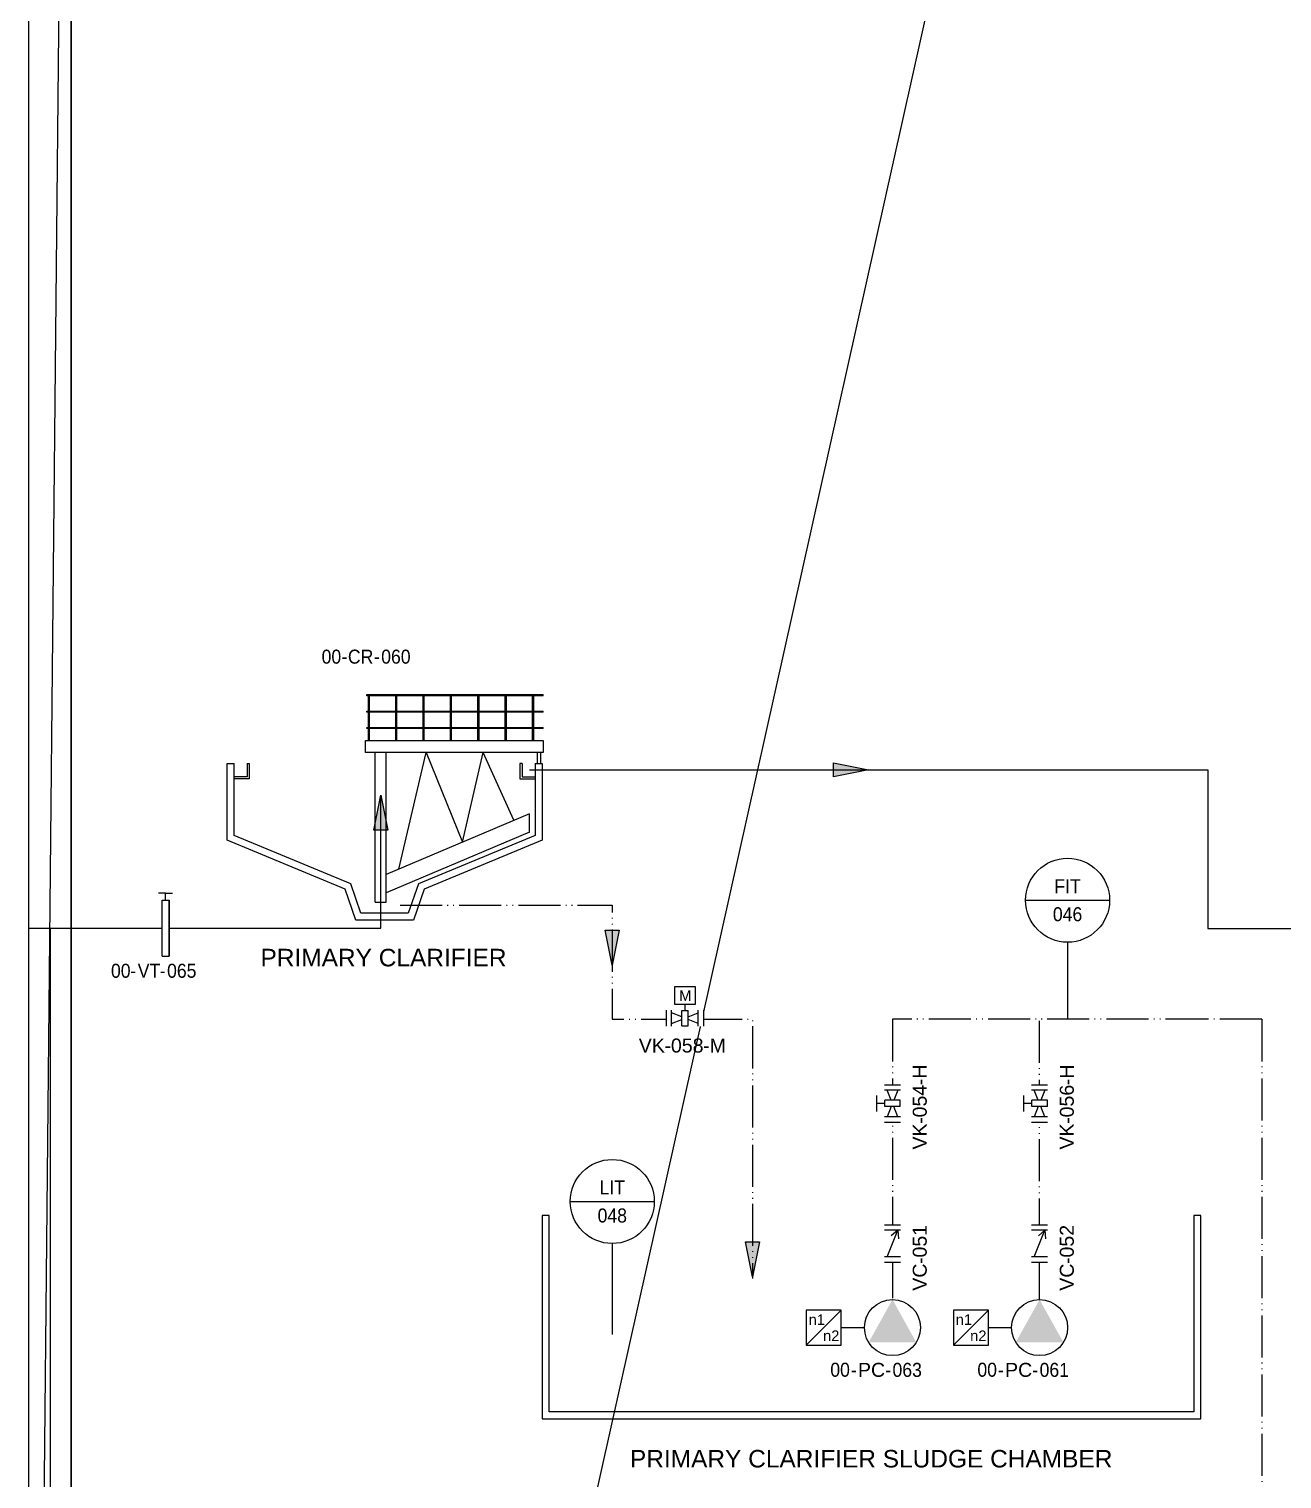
# Model space of a CAD drawing. Extents: x 0 to 288, y 0 to 834.
# Drawn here: x 0 to 178.9, y 338.4 to 545.3 of the extents above; entities that cross this region are included whole.
import ezdxf
from ezdxf.enums import TextEntityAlignment as Align

# ---------------------------------------------------------------- set-up
doc = ezdxf.new("R2010")
doc.units = 0
doc.linetypes.add('ACAD_ISO05W100', pattern=[33, 24, -3, 0, -3, 0, -3])
doc.linetypes.add('RefPIDPrimaryClarifier$0$ACAD_ISO05W100', pattern=[33, 24, -3, 0, -3, 0, -3])
doc.layers.get('DEFPOINTS').update_dxf_attribs({"color": 10})
for name, color, linetype in [('equipment', 5, 'Continuous'), ('instrumentation', 4, 'Continuous'), ('RefPIDPrimaryClarifier$0$sewer', 68, 'Continuous'), ('RefPIDPrimaryClarifier$0$sludge', 19, 'RefPIDPrimaryClarifier$0$ACAD_ISO05W100'), ('RefPIDPrimaryClarifier$0$Text', 7, 'Continuous'), ('sludge', 19, 'ACAD_ISO05W100'), ('unit', 1, 'Continuous'), ('valve', 7, 'Continuous')]:
    doc.layers.add(name, color=color, linetype=linetype)
doc.layers.add('sewer', color=7, linetype='Continuous', true_color=0x1c2600)
doc.styles.add('CentrifugalVFDdrive_Primaryclarifiersludgepump_L$0$Organica', font='arial.ttf')
doc.styles.add('CentrifugalVFDdrive_Primaryclarifiersludgepump_L_SB$0$Organica', font='arial.ttf')
doc.styles.add('ChannelGate_ChannelGate Primary Clarifier$0$Organica', font='arial.ttf')
doc.styles.add('Circularclarifier_Primaryclarifierbridge$0$Organica', font='arial.ttf')
doc.styles.add('RefPIDPrimaryClarifier$0$Organica', font='arial.ttf')
doc.styles.add('RefPIDPrimaryClarifier$0$Standard', font='arial.ttf')

# ---------------------------------------------------------------- blocks, each defined once
blk = doc.blocks.new('*U5')
at = {"layer": 'DEFPOINTS'}
blk.add_line((0, -306), (6, 306), dxfattribs=at)
at = {"layer": 'DEFPOINTS', "flags": 128}
blk.add_lwpolyline([(0, 306), (6, 306), (6, -306), (0, -306)], close=True, dxfattribs=at)
blk = doc.blocks.new('*U27')
at = {"layer": 'DEFPOINTS'}
blk.add_line((0, -417), (186, 417), dxfattribs=at)
at = {"layer": 'DEFPOINTS', "flags": 128}
blk.add_lwpolyline([(0, 417), (186, 417), (186, -417), (0, -417)], close=True, dxfattribs=at)
blk = doc.blocks.new('*U8')
at = {"lineweight": 25, "ltscale": 0.25}
for p, q in [((-44.5, 0), (-43.5, 0)), ((-41.62, 0), (-41.33, 0)), ((-2.38, 0), (-2.68, 0)), ((-0.5, 0), (0.5, 0))]:
    blk.add_line(p, q, dxfattribs=at)
for points in [[(0.5, 0), (0.5, -10.92), (-16.37, -17.93), (-17.9, -22.36), (-22, -22.36), (-26.1, -22.36), (-27.63, -17.93), (-44.5, -10.92), (-44.5, 0)], [(-41.62, 0), (-41.62, -1.88), (-43.5, -1.88)], [(-41.33, 0), (-41.33, -2.17), (-43.5, -2.17)], [(-0.5, 0), (-0.5, -10.25), (-17.17, -17.18), (-18.62, -21.36), (-22, -21.36), (-25.38, -21.36), (-26.83, -17.18), (-43.5, -10.25), (-43.5, 0)], [(-2.68, 0), (-2.68, -2.17), (-0.5, -2.17)], [(-2.38, 0), (-2.38, -1.88), (-0.5, -1.88)]]:
    blk.add_lwpolyline(points, dxfattribs=at)
at = {"flags": 1}
for tag, p, height, style in [('HEIGHT_001', (13.42, -1.81), 2, 'RefPIDPrimaryClarifier$0$Organica'), ('DIAMETER_001', (13.42, -5.02), 2, 'RefPIDPrimaryClarifier$0$Organica'), ('LIQUIDLEVEL_001', (13.42, -8.12), 2, 'RefPIDPrimaryClarifier$0$Organica'), ('VOLUME_001', (13.42, -11.08), 2, 'RefPIDPrimaryClarifier$0$Organica'), ('TR_NAME1_001', (5.8, -40.87), 2.5, 'RefPIDPrimaryClarifier$0$Standard')]:
    blk.add_attdef(tag, p, '', height=height, dxfattribs=dict(at, style=style))
at = {"layer": 'RefPIDPrimaryClarifier$0$Text', "style": 'RefPIDPrimaryClarifier$0$Organica'}
blk.add_attdef('NAME1_001', (-22.62, -28.94), '', height=2.5, dxfattribs=at)
blk = doc.blocks.new('*U12')
at = {"color": 4, "lineweight": 25, "ltscale": 0.25}
for p, q in [((-6, 17), (6, 17)), ((0, 11), (0, -2))]:
    blk.add_line(p, q, dxfattribs=at)
at = {"color": 4}
blk.add_circle((0, 17), 6, dxfattribs=at)
at = {"style": 'RefPIDPrimaryClarifier$0$Organica', "width": 0.9}
for tag, flags, p in [('EQUIP_TYPE', 9, (31.18, 65.35)), ('AREA_CODE', 9, (31.18, 62.35)), ('NOTE', 9, (31.18, 59.35)), ('NOTE_CHINESE', 9, (31.18, 56.35)), ('MODEL', 9, (31.18, 53.35)), ('MANUFACTURE', 9, (31.18, 50.35)), ('SPECIFICATION', 9, (31.18, 47.35)), ('DI', 9, (31.18, 44.35)), ('DO', 9, (31.18, 41.35)), ('AI', 9, (31.18, 38.35)), ('AO', 9, (31.18, 35.35)), ('PB', 9, (31.18, 32.35)), ('PO', 9, (31.18, 29.35)), ('TAG_ID', 8, (0, 19))]:
    blk.add_attdef(tag, text='', height=2, dxfattribs=dict(at, flags=flags)).set_placement(p, align=Align.MIDDLE_CENTER)
at = {"style": 'RefPIDPrimaryClarifier$0$Organica', "width": 0.9, "flags": 8}
blk.add_attdef('TAG_001', (-2.09, 14.01), '', height=2, dxfattribs=at)
blk = doc.blocks.new('*U11')
at = {"color": 4, "lineweight": 25, "ltscale": 0.25}
for p, q in [((-6, 17), (6, 17)), ((0, 11), (0, 0))]:
    blk.add_line(p, q, dxfattribs=at)
at = {"color": 4}
blk.add_circle((0, 17), 6, dxfattribs=at)
at = {"style": 'RefPIDPrimaryClarifier$0$Organica', "width": 0.9}
for tag, flags, p in [('SP_FLUID', 9, (31.18, 71.35)), ('SP_FLOW', 9, (31.18, 68.35)), ('EQUIP_TYPE', 9, (31.18, 65.35)), ('AREA_CODE', 9, (31.18, 62.35)), ('NOTE', 9, (31.18, 59.35)), ('NOTE_CHINESE', 9, (31.18, 56.35)), ('MODEL', 9, (31.18, 53.35)), ('MANUFACTURE', 9, (31.18, 50.35)), ('SPECIFICATION', 9, (31.18, 47.35)), ('DI', 9, (31.18, 44.35)), ('DO', 9, (31.18, 41.35)), ('AI', 9, (31.18, 38.35)), ('AO', 9, (31.18, 35.35)), ('PB', 9, (31.18, 32.35)), ('PO', 9, (31.18, 29.35)), ('TAG_ID', 8, (0, 19))]:
    blk.add_attdef(tag, text='', height=2, dxfattribs=dict(at, flags=flags)).set_placement(p, align=Align.MIDDLE_CENTER)
at = {"style": 'RefPIDPrimaryClarifier$0$Organica', "width": 0.9, "flags": 8}
blk.add_attdef('TAG_001', (-2.09, 14.01), '', height=2, dxfattribs=at)
blk = doc.blocks.new('*U10')
at = {"lineweight": 25, "ltscale": 0.25, "flags": 128}
blk.add_lwpolyline([(0, 29), (0, 0), (94, 0), (94, 29), (93, 29), (93, 1), (1, 1), (1, 29)], close=True, dxfattribs=at)
at = {"flags": 1}
for tag, p, height, style in [('WIDTH_001', (-11.86, 37.99), 2, 'RefPIDPrimaryClarifier$0$Organica'), ('TR_NAME1_001', (41.31, 37.83), 2.5, 'RefPIDPrimaryClarifier$0$Standard'), ('HEIGHT_001', (-11.86, 35.04), 2, 'RefPIDPrimaryClarifier$0$Organica'), ('LENGTH_001', (-11.86, 32.02), 2, 'RefPIDPrimaryClarifier$0$Organica'), ('LIQUIDLEVEL_001', (-11.86, 28.93), 2, 'RefPIDPrimaryClarifier$0$Organica'), ('VOLUME_001', (-11.86, 25.97), 2, 'RefPIDPrimaryClarifier$0$Organica')]:
    blk.add_attdef(tag, p, '', height=height, dxfattribs=dict(at, style=style))
at = {"layer": 'RefPIDPrimaryClarifier$0$Text', "style": 'RefPIDPrimaryClarifier$0$Organica'}
blk.add_attdef('NAME1_001', (46.5, -6.96), '', height=2.5, dxfattribs=at)
blk = doc.blocks.new('*U14')
at = {"insert": (-1.98, -3.9), "char_height": 2, "width": 5.3402, "attachment_point": 6, "style": 'RefPIDPrimaryClarifier$0$Organica'}
blk.add_mtext('-', dxfattribs=at)
at = {"style": 'RefPIDPrimaryClarifier$0$Organica'}
for tag, flags, p in [('EQUIP_TYPE', 1, (-8.63, 62.54)), ('NOTE', 1, (-8.63, 59.54)), ('NOTE_CHINESE', 1, (-8.63, 56.54)), ('AREA_CODE', 1, (-8.63, 53.54)), ('DI', 1, (-8.63, 50.54)), ('DO', 1, (-8.63, 47.54)), ('AI', 1, (-8.63, 44.54)), ('AO', 1, (-8.63, 41.54)), ('PB', 1, (-8.63, 38.54)), ('PO', 1, (-8.63, 35.54)), ('SP_ACTUATED', 1, (-8.63, 32.54)), ('SIZE', 1, (-8.63, 23.54)), ('MATERIAL', 1, (-8.63, 19.54)), ('PRESSURE', 1, (-8.63, 15.54)), ('TAG', 8, (0.33, -3.9))]:
    blk.add_attdef(tag, text='', height=2, dxfattribs=dict(at, flags=flags)).set_placement(p, align=Align.MIDDLE_CENTER)
blk.add_attdef('TAG_ID', text='', height=2, dxfattribs=at).set_placement((-2.86, -3.9), align=Align.MIDDLE_RIGHT)
blk.add_wipeout([(-2.67, 1.14), (2.67, 1.14), (2.67, -1.14), (-2.67, -1.14)])
for p, q in [((-2.67, 1.14), (-2.67, -1.14)), ((-1.9, -1.14), (-1.9, 1.14)), ((-1.9, 0.76), (1.9, -0.76)), ((1.9, -0.76), (1.09, 0.17)), ((1.9, -1.14), (1.9, 1.14)), ((2.67, 1.14), (2.67, -1.14)), ((1.9, -0.76), (0.67, -0.87))]:
    blk.add_line(p, q)
blk = doc.blocks.new('*U15')
blk.add_line((1.14, 2.29), (-1.14, 2.29))
at = {"char_height": 2, "width": 5.3402, "style": 'RefPIDPrimaryClarifier$0$Organica'}
for s, insert, attachment_point in [('-', (-1.98, -3.9), 6), ('-H', (2.6, -3.9), 4)]:
    blk.add_mtext(s, dxfattribs=dict(at, insert=insert, attachment_point=attachment_point))
at = {"style": 'RefPIDPrimaryClarifier$0$Organica'}
for tag, flags, p in [('EQUIP_TYPE', 1, (-8.63, 62.54)), ('NOTE', 1, (-8.63, 59.54)), ('NOTE_CHINESE', 1, (-8.63, 56.54)), ('AREA_CODE', 1, (-8.63, 53.54)), ('DI', 1, (-8.63, 50.54)), ('DO', 1, (-8.63, 47.54)), ('AI', 1, (-8.63, 44.54)), ('AO', 1, (-8.63, 41.54)), ('PB', 1, (-8.63, 38.54)), ('PO', 1, (-8.63, 35.54)), ('SP_ACTUATED', 1, (-8.63, 32.54)), ('SIZE', 1, (-8.63, 23.54)), ('MATERIAL', 1, (-8.63, 19.54)), ('PRESSURE', 1, (-8.63, 15.54)), ('TAG', 8, (0.33, -3.9))]:
    blk.add_attdef(tag, text='', height=2, dxfattribs=dict(at, flags=flags)).set_placement(p, align=Align.MIDDLE_CENTER)
blk.add_attdef('TAG_ID', text='', height=2, dxfattribs=at).set_placement((-2.86, -3.9), align=Align.MIDDLE_RIGHT)
blk.add_wipeout([(-2.67, 1.14), (2.67, 1.14), (2.67, -1.14), (-2.67, -1.14)])
for p, q in [((0, 1.11), (0, 2.29)), ((-2.67, 1.14), (-2.67, -1.14)), ((-1.9, -1.14), (-1.9, 1.14)), ((-0.46, 0.19), (-1.9, 0.76)), ((-0.46, -1.11), (-0.46, 1.11)), ((-0.46, 1.11), (0.46, 1.11)), ((0.46, -1.11), (0.46, 1.11)), ((0.46, 0.19), (1.9, 0.76)), ((1.9, -1.14), (1.9, 1.14)), ((2.67, 1.14), (2.67, -1.14)), ((-1.9, -0.76), (-0.46, -0.19)), ((-0.46, -1.11), (0.46, -1.11)), ((1.9, -0.76), (0.46, -0.19))]:
    blk.add_line(p, q)
blk = doc.blocks.new('*U16')
blk.add_line((1.14, 2.29), (-1.14, 2.29))
at = {"char_height": 2, "width": 5.3402, "style": 'RefPIDPrimaryClarifier$0$Organica'}
for s, insert, attachment_point in [('-', (-1.98, -3.9), 6), ('-H', (2.6, -3.9), 4)]:
    blk.add_mtext(s, dxfattribs=dict(at, insert=insert, attachment_point=attachment_point))
at = {"style": 'RefPIDPrimaryClarifier$0$Organica'}
for tag, flags, p in [('EQUIP_TYPE', 1, (-8.63, 62.54)), ('NOTE', 1, (-8.63, 59.54)), ('NOTE_CHINESE', 1, (-8.63, 56.54)), ('AREA_CODE', 1, (-8.63, 53.54)), ('DI', 1, (-8.63, 50.54)), ('DO', 1, (-8.63, 47.54)), ('AI', 1, (-8.63, 44.54)), ('AO', 1, (-8.63, 41.54)), ('PB', 1, (-8.63, 38.54)), ('PO', 1, (-8.63, 35.54)), ('SP_ACTUATED', 1, (-8.63, 32.54)), ('SIZE', 1, (-8.63, 23.54)), ('MATERIAL', 1, (-8.63, 19.54)), ('PRESSURE', 1, (-8.63, 15.54)), ('TAG', 8, (0.33, -3.9))]:
    blk.add_attdef(tag, text='', height=2, dxfattribs=dict(at, flags=flags)).set_placement(p, align=Align.MIDDLE_CENTER)
blk.add_attdef('TAG_ID', text='', height=2, dxfattribs=at).set_placement((-2.86, -3.9), align=Align.MIDDLE_RIGHT)
blk.add_wipeout([(-2.67, 1.14), (2.67, 1.14), (2.67, -1.14), (-2.67, -1.14)])
for p, q in [((0, 1.11), (0, 2.29)), ((-2.67, 1.14), (-2.67, -1.14)), ((-1.9, -1.14), (-1.9, 1.14)), ((-0.46, 0.19), (-1.9, 0.76)), ((-0.46, -1.11), (-0.46, 1.11)), ((-0.46, 1.11), (0.46, 1.11)), ((0.46, -1.11), (0.46, 1.11)), ((0.46, 0.19), (1.9, 0.76)), ((1.9, -1.14), (1.9, 1.14)), ((2.67, 1.14), (2.67, -1.14)), ((-1.9, -0.76), (-0.46, -0.19)), ((-0.46, -1.11), (0.46, -1.11)), ((1.9, -0.76), (0.46, -0.19))]:
    blk.add_line(p, q)
blk = doc.blocks.new('*U17')
blk.add_line((1.5, 4.5), (-1.5, 4.5))
at = {"style": 'RefPIDPrimaryClarifier$0$Organica'}
blk.add_text('M', height=1.5, dxfattribs=at).set_placement((-0.82, 2.47))
at = {"char_height": 2, "width": 5.3402, "style": 'RefPIDPrimaryClarifier$0$Organica'}
for s, insert, attachment_point in [('-', (-1.98, -3.9), 6), ('-M', (2.6, -3.9), 4)]:
    blk.add_mtext(s, dxfattribs=dict(at, insert=insert, attachment_point=attachment_point))
at = {"style": 'RefPIDPrimaryClarifier$0$Organica'}
for tag, flags, p in [('EQUIP_TYPE', 1, (-8.63, 62.54)), ('NOTE', 1, (-8.63, 59.54)), ('NOTE_CHINESE', 1, (-8.63, 56.54)), ('AREA_CODE', 1, (-8.63, 53.54)), ('DI', 1, (-8.63, 50.54)), ('DO', 1, (-8.63, 47.54)), ('AI', 1, (-8.63, 44.54)), ('AO', 1, (-8.63, 41.54)), ('PB', 1, (-8.63, 38.54)), ('PO', 1, (-8.63, 35.54)), ('SP_ACTUATED', 1, (-8.63, 32.54)), ('SIZE', 1, (-8.63, 23.54)), ('MATERIAL', 1, (-8.63, 19.54)), ('PRESSURE', 1, (-8.63, 15.54)), ('TAG', 8, (0.33, -3.9))]:
    blk.add_attdef(tag, text='', height=2, dxfattribs=dict(at, flags=flags)).set_placement(p, align=Align.MIDDLE_CENTER)
blk.add_attdef('TAG_ID', text='', height=2, dxfattribs=at).set_placement((-2.86, -3.9), align=Align.MIDDLE_RIGHT)
blk.add_wipeout([(-2.67, 1.14), (2.67, 1.14), (2.67, -1.14), (-2.67, -1.14)])
for p, q in [((-1.5, 4.5), (-1.5, 2)), ((1.5, 2), (1.5, 4.5)), ((-2.67, 1.14), (-2.67, -1.14)), ((-1.9, -1.14), (-1.9, 1.14)), ((-0.46, 0.19), (-1.9, 0.76)), ((-1.5, 2), (0, 2)), ((-0.46, -1.11), (-0.46, 1.11)), ((-0.46, 1.11), (0.46, 1.11)), ((0, 2), (1.5, 2)), ((0, 2), (0, 1.11)), ((0.46, -1.11), (0.46, 1.11)), ((0.46, 0.19), (1.9, 0.76)), ((1.9, -1.14), (1.9, 1.14)), ((2.67, 1.14), (2.67, -1.14)), ((-1.9, -0.76), (-0.46, -0.19)), ((-0.46, -1.11), (0.46, -1.11)), ((1.9, -0.76), (0.46, -0.19))]:
    blk.add_line(p, q)
blk = doc.blocks.new('*U26')
for p, q in [((0.5, 9), (-0.5, 9)), ((0.5, 8), (0.5, 9)), ((0.5, 9), (1.5, 9))]:
    blk.add_line(p, q)
blk.add_lwpolyline([(0, 8), (1, 8), (1, 0), (0, 0)], close=True)
at = {"char_height": 2, "width": 5.3402, "attachment_point": 6, "line_spacing_factor": 0.9, "style": 'ChannelGate_ChannelGate Primary Clarifier$0$Organica'}
for insert in [(-3.7, -2.07), (0.5, -2.07)]:
    blk.add_mtext('{\\W0.9;-}', dxfattribs=dict(at, insert=insert))
at = {"style": 'ChannelGate_ChannelGate Primary Clarifier$0$Organica', "flags": 1}
for tag, p in [('EQUIP_TYPE', (37.6, 83.28)), ('NOTE', (37.6, 80.28)), ('NOTE_CHINESE', (37.6, 77.28)), ('MATERIAL_FRAME', (37.6, 74.17)), ('MATERIAL_STEM', (37.6, 71.17)), ('MATERIAL_BODY', (37.6, 68.17)), ('MATERIAL_SEALING', (37.6, 65.17)), ('MODEL', (37.6, 55.86)), ('MANUFACTURE', (37.6, 52.75)), ('UNIT_WATER_LEVEL', (37.76, 49.29)), ('UNIT_CHANNELH', (37.76, 46.29)), ('UNIT_CHANNELW', (37.76, 43.5)), ('SP_WATER_LEVEL', (37.76, 40.5)), ('SP_CHANNELW', (37.76, 37.5)), ('SP_CHANNELH', (37.76, 34.29)), ('STB_DTY', (37.76, 31.29)), ('PROCESSUNITAREA', (37.76, 27.66))]:
    blk.add_attdef(tag, text='', height=2, dxfattribs=at).set_placement(p, align=Align.MIDDLE_CENTER)
at = {"style": 'ChannelGate_ChannelGate Primary Clarifier$0$Organica', "width": 0.9}
for tag, p in [('AREA_CODE', (-4.5, -2.07)), ('TAG_ID', (-0.26, -2.07))]:
    blk.add_attdef(tag, text='', height=2, dxfattribs=at).set_placement(p, align=Align.MIDDLE_RIGHT)
at = {"style": 'ChannelGate_ChannelGate Primary Clarifier$0$Organica', "width": 0.9, "flags": 8}
blk.add_attdef('TAG', text='', height=2, dxfattribs=at).set_placement((2.81, -2.07), align=Align.MIDDLE_CENTER)
blk.add_wipeout([(0, 8), (1, 8), (1, 0), (0, 0)])
for p, q in [((0, 8), (1, 8)), ((0, 0), (0, 8)), ((1, 0), (1, 8)), ((0, 0), (1, 0))]:
    blk.add_line(p, q)
blk = doc.blocks.new('*U19')
for p, q in [((-24.54, 9.84), (0.64, 9.84)), ((-24.54, 9.69), (-24.54, 9.84)), ((0.64, 9.69), (-24.54, 9.69)), ((-24.3, 7.5), (-24.3, 9.69)), ((-24.15, 7.5), (-24.15, 9.69)), ((-20.4, 7.5), (-20.4, 9.69)), ((-20.24, 7.5), (-20.24, 9.69)), ((-16.49, 7.5), (-16.49, 9.69)), ((-16.34, 7.5), (-16.34, 9.69)), ((-12.59, 7.5), (-12.59, 9.69)), ((-12.43, 7.5), (-12.43, 9.69)), ((-8.68, 7.5), (-8.68, 9.69)), ((-8.52, 7.5), (-8.52, 9.69)), ((-4.77, 7.5), (-4.77, 9.69)), ((-4.62, 7.5), (-4.62, 9.69)), ((-0.87, 7.5), (-0.87, 9.69)), ((-0.71, 7.5), (-0.71, 9.69)), ((0.64, 9.69), (0.64, 9.84)), ((-24.54, 7.5), (0.64, 7.5)), ((-24.54, 7.34), (-24.54, 7.5)), ((0.64, 7.34), (-24.54, 7.34)), ((-24.3, 5.16), (-24.3, 7.34)), ((-24.15, 5.16), (-24.15, 7.34)), ((-20.4, 5.16), (-20.4, 7.34)), ((-20.24, 5.16), (-20.24, 7.34)), ((-16.49, 5.16), (-16.49, 7.34)), ((-16.34, 5.16), (-16.34, 7.34)), ((-12.59, 5.16), (-12.59, 7.34)), ((-12.43, 5.16), (-12.43, 7.34)), ((-8.68, 5.16), (-8.68, 7.34)), ((-8.52, 5.16), (-8.52, 7.34)), ((-4.77, 5.16), (-4.77, 7.34)), ((-4.62, 5.16), (-4.62, 7.34)), ((-0.87, 5.16), (-0.87, 7.34)), ((-0.71, 5.16), (-0.71, 7.34)), ((0.64, 7.34), (0.64, 7.5)), ((-24.54, 5.16), (0.64, 5.16)), ((-24.54, 5), (-24.54, 5.16)), ((0.64, 5), (-24.54, 5)), ((-24.3, 3.28), (-24.3, 5)), ((-24.15, 3.28), (-24.15, 5)), ((-20.4, 3.28), (-20.4, 5)), ((-20.24, 3.28), (-20.24, 5)), ((-16.49, 3.28), (-16.49, 5)), ((-16.34, 3.28), (-16.34, 5)), ((-12.59, 3.28), (-12.59, 5)), ((-12.43, 3.28), (-12.43, 5)), ((-8.68, 3.28), (-8.68, 5)), ((-8.52, 3.28), (-8.52, 5)), ((-4.77, 3.28), (-4.77, 5)), ((-4.62, 3.28), (-4.62, 5)), ((-0.87, 3.28), (-0.87, 5)), ((-0.71, 3.28), (-0.71, 5)), ((0.64, 5), (0.64, 5.16)), ((-24.75, 1.56), (-24.75, 3.28)), ((-24.75, 3.28), (0.64, 3.28)), ((0.64, 3.28), (0.64, 1.56)), ((0.64, 1.56), (-24.75, 1.56)), ((-23.34, -19.8), (-23.34, 1.56)), ((-21.77, -19.8), (-21.77, 1.56)), ((-19.99, -15.06), (-16.08, 1.56)), ((-16.08, 1.56), (-10.87, -11.2)), ((-10.87, -11.2), (-7.93, 1.56)), ((-3.56, -8.1), (-7.93, 1.56)), ((-0.24, 1.56), (-0.24, 0)), ((-0.24, 0), (0.24, 0)), ((0.24, 1.56), (0.24, 0)), ((-1.31, -7.15), (-21.77, -15.82)), ((-1.31, -9.77), (-1.31, -7.15)), ((-1.31, -9.77), (-21.77, -18.44)), ((-23.34, -19.8), (-21.77, -19.8))]:
    blk.add_line(p, q)
at = {"char_height": 2, "width": 5.3402, "attachment_point": 6, "line_spacing_factor": 0.9, "style": 'Circularclarifier_Primaryclarifierbridge$0$Organica'}
for insert in [(-27.29, 15.26), (-22.69, 15.26)]:
    blk.add_mtext('{\\W0.9;-}', dxfattribs=dict(at, insert=insert))
at = {"style": 'Circularclarifier_Primaryclarifierbridge$0$Organica', "flags": 1}
for tag, p in [('EQUIP_TYPE', (6.65, 91.97)), ('NOTE', (6.65, 88.97)), ('NOTE_CHINESE', (6.65, 85.97)), ('UNIT_CLARIFIER_DIA', (6.65, 82.97)), ('UNIT_OPERATIONAL_LEVEL', (6.65, 79.97)), ('UNIT_FREE_BOARD', (6.65, 76.97)), ('SP_CLARIFIER_DIA', (6.65, 73.97)), ('SP_OPERATIONAL_LEVEL', (6.65, 70.97)), ('SP_FREE_BOARD', (6.65, 67.97)), ('MATERIAL_SUBSURFACE', (6.65, 64.97)), ('MATERIAL_ABOVE', (6.65, 61.87)), ('INSTALLED_POWER', (6.65, 58.67)), ('CONSUMED_POWER', (6.65, 55.67)), ('MODEL', (6.65, 52.55)), ('MANUFACTURE', (6.65, 49.45)), ('STB_DTY', (6.77, 46.71)), ('RUNNINGHOURS', (7.9, 43.66)), ('DI', (7.9, 40.66)), ('DO', (7.9, 37.66)), ('AI', (7.9, 34.66)), ('AO', (7.9, 31.66)), ('PO', (7.9, 28.66)), ('PB', (7.9, 25.66)), ('PROCESSUNITAREA', (7.9, 22.23))]:
    blk.add_attdef(tag, text='', height=2, dxfattribs=at).set_placement(p, align=Align.MIDDLE_CENTER)
at = {"style": 'Circularclarifier_Primaryclarifierbridge$0$Organica', "width": 0.9}
for tag, p in [('AREA_CODE', (-28.19, 15.26)), ('TAG_ID', (-23.61, 15.26))]:
    blk.add_attdef(tag, text='', height=2, dxfattribs=at).set_placement(p, align=Align.MIDDLE_RIGHT)
at = {"style": 'Circularclarifier_Primaryclarifierbridge$0$Organica', "width": 0.9, "flags": 8}
blk.add_attdef('TAG', text='', height=2, dxfattribs=at).set_placement((-20.38, 15.26), align=Align.MIDDLE_CENTER)
blk = doc.blocks.new('*U3821')
for p, q in [((-7.31, 2.5), (-12.31, 2.5)), ((-12.31, 2.5), (-12.31, -2.5)), ((-12.31, -2.5), (-7.31, 2.5)), ((-7.31, -2.5), (-7.31, 2.5)), ((-7.31, 0), (-4, 0)), ((-12.31, -2.5), (-7.31, -2.5))]:
    blk.add_line(p, q)
blk.add_circle((0, 0), 4)
blk.add_solid([(-3.4, -2.11), (0, 4), (3.4, -2.11)])
at = {"style": 'CentrifugalVFDdrive_Primaryclarifiersludgepump_L_SB$0$Organica'}
for s, p in [('n1', (-11.97, 0.39)), ('n2', (-9.91, -1.91))]:
    blk.add_text(s, height=1.5, dxfattribs=at).set_placement(p)
at = {"char_height": 2, "width": 5.3402, "attachment_point": 6, "line_spacing_factor": 0.9, "style": 'CentrifugalVFDdrive_Primaryclarifiersludgepump_L_SB$0$Organica'}
for insert in [(-5.1, -6.03), (-0.2, -6.03)]:
    blk.add_mtext('{\\W0.9;-}', dxfattribs=dict(at, insert=insert))
at = {"style": 'CentrifugalVFDdrive_Primaryclarifiersludgepump_L_SB$0$Organica', "flags": 1}
for tag, p in [('PUMP_TYPE', (-13.95, 99.74)), ('NOTE', (-13.95, 96.74)), ('NOTE_CHINESE', (-13.95, 93.74)), ('MATERIAL_HOUSING', (-13.95, 90.64)), ('MATERIAL_IMPELLER', (-13.95, 87.64)), ('MATERIAL_SCREW', (-13.95, 84.64)), ('INSTALLED_POWER', (-13.95, 81.43)), ('CONSUMED_POWER', (-13.95, 78.43)), ('MODEL', (-13.95, 75.32)), ('MANUFACTURE', (-13.95, 72.21)), ('UNIT_CAPACITY', (-13.42, 69.06)), ('SP_CAPACITY', (-13.42, 66.16)), ('UNIT_HEAD', (-13.42, 63.06)), ('SP_HEAD', (-13.42, 60.06)), ('INSTALLATION', (-13.42, 56.95)), ('STB_DTY', (-13.42, 53.63)), ('RUNNINGHOURS', (-13.42, 50.63)), ('FC-MAN', (-13.85, 47.7)), ('FC-MOD', (-13.85, 44.6)), ('DI', (-13.85, 41.6)), ('DO', (-13.85, 38.6)), ('AI', (-13.85, 35.6)), ('AO', (-13.85, 32.6)), ('PB', (-13.85, 29.6)), ('PO', (-13.85, 26.6))]:
    blk.add_attdef(tag, text='', height=2, dxfattribs=at).set_placement(p, align=Align.MIDDLE_CENTER)
at = {"style": 'CentrifugalVFDdrive_Primaryclarifiersludgepump_L_SB$0$Organica', "width": 0.9}
blk.add_attdef('AREA_CODE', text='', height=2, dxfattribs=at).set_placement((-6.07, -6.01), align=Align.MIDDLE_RIGHT)
at = {"style": 'CentrifugalVFDdrive_Primaryclarifiersludgepump_L_SB$0$Organica'}
blk.add_attdef('TAG_ID', text='', height=2, dxfattribs=at).set_placement((-1.04, -6.03), align=Align.MIDDLE_RIGHT)
at = {"style": 'CentrifugalVFDdrive_Primaryclarifiersludgepump_L_SB$0$Organica', "width": 0.9, "flags": 8}
blk.add_attdef('TAG', text='', height=2, dxfattribs=at).set_placement((2.11, -6.03), align=Align.MIDDLE_CENTER)
blk = doc.blocks.new('*U4223')
for p, q in [((-7.31, 2.5), (-12.31, 2.5)), ((-12.31, 2.5), (-12.31, -2.5)), ((-12.31, -2.5), (-7.31, 2.5)), ((-7.31, -2.5), (-7.31, 2.5)), ((-7.31, 0), (-4, 0)), ((-12.31, -2.5), (-7.31, -2.5))]:
    blk.add_line(p, q)
blk.add_circle((0, 0), 4)
blk.add_solid([(-3.4, -2.11), (0, 4), (3.4, -2.11)])
at = {"style": 'CentrifugalVFDdrive_Primaryclarifiersludgepump_L$0$Organica'}
for s, p in [('n1', (-11.97, 0.39)), ('n2', (-9.91, -1.91))]:
    blk.add_text(s, height=1.5, dxfattribs=at).set_placement(p)
at = {"char_height": 2, "width": 5.3402, "attachment_point": 6, "line_spacing_factor": 0.9, "style": 'CentrifugalVFDdrive_Primaryclarifiersludgepump_L$0$Organica'}
for insert in [(-5.1, -6.03), (-0.2, -6.03)]:
    blk.add_mtext('{\\W0.9;-}', dxfattribs=dict(at, insert=insert))
at = {"style": 'CentrifugalVFDdrive_Primaryclarifiersludgepump_L$0$Organica', "flags": 1}
for tag, p in [('PUMP_TYPE', (-13.95, 99.74)), ('NOTE', (-13.95, 96.74)), ('NOTE_CHINESE', (-13.95, 93.74)), ('MATERIAL_HOUSING', (-13.95, 90.64)), ('MATERIAL_IMPELLER', (-13.95, 87.64)), ('MATERIAL_SCREW', (-13.95, 84.64)), ('INSTALLED_POWER', (-13.95, 81.43)), ('CONSUMED_POWER', (-13.95, 78.43)), ('MODEL', (-13.95, 75.32)), ('MANUFACTURE', (-13.95, 72.21)), ('UNIT_CAPACITY', (-13.42, 69.06)), ('SP_CAPACITY', (-13.42, 66.16)), ('UNIT_HEAD', (-13.42, 63.06)), ('SP_HEAD', (-13.42, 60.06)), ('INSTALLATION', (-13.42, 56.95)), ('STB_DTY', (-13.42, 53.63)), ('RUNNINGHOURS', (-13.42, 50.63)), ('FC-MAN', (-13.85, 47.7)), ('FC-MOD', (-13.85, 44.6)), ('DI', (-13.85, 41.6)), ('DO', (-13.85, 38.6)), ('AI', (-13.85, 35.6)), ('AO', (-13.85, 32.6)), ('PB', (-13.85, 29.6)), ('PO', (-13.85, 26.6)), ('PROCESSUNITAREA', (-13.85, 23.6))]:
    blk.add_attdef(tag, text='', height=2, dxfattribs=at).set_placement(p, align=Align.MIDDLE_CENTER)
at = {"style": 'CentrifugalVFDdrive_Primaryclarifiersludgepump_L$0$Organica', "width": 0.9}
blk.add_attdef('AREA_CODE', text='', height=2, dxfattribs=at).set_placement((-6.07, -6.01), align=Align.MIDDLE_RIGHT)
at = {"style": 'CentrifugalVFDdrive_Primaryclarifiersludgepump_L$0$Organica'}
blk.add_attdef('TAG_ID', text='', height=2, dxfattribs=at).set_placement((-1.04, -6.03), align=Align.MIDDLE_RIGHT)
at = {"style": 'CentrifugalVFDdrive_Primaryclarifiersludgepump_L$0$Organica', "width": 0.9, "flags": 8}
blk.add_attdef('TAG', text='', height=2, dxfattribs=at).set_placement((2.11, -6.03), align=Align.MIDDLE_CENTER)

msp = doc.modelspace()

# ---------------------------------------------------------------- hatches: boundary and pattern name
for points in [[(114.87, 440.6), (119.87, 439.6), (114.87, 438.6)], [(49.21, 431), (50.21, 436), (51.21, 431)], [(84.27, 416.72), (83.27, 411.72), (82.27, 416.72)], [(104.27, 372.25), (103.27, 367.25), (102.27, 372.25)]]:
    msp.add_hatch(color=256).paths.add_polyline_path(points)

# ---------------------------------------------------------------- linework, layer by layer
at = {"lineweight": 25, "ltscale": 0.25}
for points in [[(114.87, 440.6), (119.87, 439.6)], [(114.87, 438.6), (114.87, 440.6)], [(119.87, 439.6), (114.87, 438.6)], [(49.21, 431), (50.21, 436)], [(50.21, 436), (51.21, 431)], [(51.21, 431), (49.21, 431)], [(83.27, 411.72), (82.27, 416.72)], [(82.27, 416.72), (84.27, 416.72)], [(84.27, 416.72), (83.27, 411.72)], [(103.27, 367.25), (102.27, 372.25)], [(102.27, 372.25), (104.27, 372.25)], [(104.27, 372.25), (103.27, 367.25)]]:
    msp.add_lwpolyline(points, dxfattribs=at)
at = {"layer": 'RefPIDPrimaryClarifier$0$sewer', "lineweight": 25, "ltscale": 0.25}
for p, q in [((71.47, 439.6), (168.27, 439.6)), ((50.21, 417), (50.21, 436)), ((28.27, 417), (50.21, 417))]:
    msp.add_line(p, q, dxfattribs=at)
at = {"layer": 'RefPIDPrimaryClarifier$0$sludge', "lineweight": 25, "ltscale": 0.25}
for p, q in [((168.27, 404), (123.27, 404)), ((123.27, 404), (123.27, 364))]:
    msp.add_line(p, q, dxfattribs=at)
at = {"layer": 'RefPIDPrimaryClarifier$0$sludge', "lineweight": 25, "ltscale": 0.25, "flags": 128}
for points in [[(52.97, 420.3), (83.27, 420.3), (83.27, 404), (103.27, 404), (103.27, 367)], [(144.27, 364), (144.27, 404)]]:
    msp.add_lwpolyline(points, dxfattribs=at)
at = {"layer": 'sewer', "lineweight": 25, "ltscale": 0.25}
for p, q in [((168.27, 439.6), (168.27, 416.96)), ((6, 417), (28.27, 417)), ((168.27, 416.96), (192, 417))]:
    msp.add_line(p, q, dxfattribs=at)
at = {"layer": 'sewer'}
for p, q in [((0, 417), (3, 417)), ((3, 417), (3, 357)), ((3, 417), (6, 417)), ((3, 357), (3, 297))]:
    msp.add_line(p, q, dxfattribs=at)
at = {"layer": 'sludge', "lineweight": 25, "ltscale": 0.25}
for q in [(168, 404), (176, 202)]:
    msp.add_line((176, 404), q, dxfattribs=at)

# ---------------------------------------------------------------- block references
at = {"layer": 'DEFPOINTS'}
for name, p in [('*U27', (6, 417)), ('*U5', (0, 417))]:
    msp.add_blockref(name, p, dxfattribs=at)
at = {"layer": 'equipment'}
ref = msp.add_blockref('*U19', (72.77, 440.5), dxfattribs=at)
ref.add_attrib('TAG', '060', dxfattribs={"layer": '0', "height": 2, "style": 'Circularclarifier_Primaryclarifierbridge$0$Organica', "width": 0.9}).set_placement((52.38, 455.76), align=Align.MIDDLE_CENTER)
ref.add_attrib('AREA_CODE', '00', dxfattribs={"layer": '0', "height": 2, "style": 'Circularclarifier_Primaryclarifierbridge$0$Organica', "width": 0.9}).set_placement((44.57, 455.76), align=Align.MIDDLE_RIGHT)
ref.add_attrib('TAG_ID', 'CR', dxfattribs={"layer": '0', "height": 2, "style": 'Circularclarifier_Primaryclarifierbridge$0$Organica', "width": 0.9}).set_placement((49.16, 455.76), align=Align.MIDDLE_RIGHT)
ref = msp.add_blockref('*U4223', (123.27, 360), dxfattribs=at)
ref.add_attrib('TAG', '063', dxfattribs={"layer": '0', "height": 2, "style": 'CentrifugalVFDdrive_Primaryclarifiersludgepump_L$0$Organica', "width": 0.9}).set_placement((125.37, 353.97), align=Align.MIDDLE_CENTER)
ref.add_attrib('AREA_CODE', '00', dxfattribs={"layer": '0', "height": 2, "style": 'CentrifugalVFDdrive_Primaryclarifiersludgepump_L$0$Organica', "width": 0.9}).set_placement((117.19, 353.99), align=Align.MIDDLE_RIGHT)
ref.add_attrib('TAG_ID', 'PC', dxfattribs={"layer": '0', "height": 2, "style": 'CentrifugalVFDdrive_Primaryclarifiersludgepump_L$0$Organica'}).set_placement((122.22, 353.97), align=Align.MIDDLE_RIGHT)
ref = msp.add_blockref('*U3821', (144.27, 360), dxfattribs=at)
ref.add_attrib('TAG', '061', dxfattribs={"layer": '0', "height": 2, "style": 'CentrifugalVFDdrive_Primaryclarifiersludgepump_L_SB$0$Organica', "width": 0.9}).set_placement((146.37, 353.97), align=Align.MIDDLE_CENTER)
ref.add_attrib('AREA_CODE', '00', dxfattribs={"layer": '0', "height": 2, "style": 'CentrifugalVFDdrive_Primaryclarifiersludgepump_L_SB$0$Organica', "width": 0.9}).set_placement((138.19, 353.99), align=Align.MIDDLE_RIGHT)
ref.add_attrib('TAG_ID', 'PC', dxfattribs={"layer": '0', "height": 2, "style": 'CentrifugalVFDdrive_Primaryclarifiersludgepump_L_SB$0$Organica'}).set_placement((143.22, 353.97), align=Align.MIDDLE_RIGHT)
at = {"layer": 'instrumentation'}
ref = msp.add_blockref('*U11', (148.27, 404), dxfattribs=at)
ref.add_attrib('TAG', '046', dxfattribs={"layer": '0', "height": 2, "style": 'RefPIDPrimaryClarifier$0$Organica', "width": 0.9}).set_placement((148.27, 419), align=Align.MIDDLE_CENTER)
ref.add_attrib('TAG_ID', 'FIT', dxfattribs={"layer": '0', "height": 2, "style": 'RefPIDPrimaryClarifier$0$Organica', "width": 0.9}).set_placement((148.27, 423), align=Align.MIDDLE_CENTER)
ref = msp.add_blockref('*U12', (83.27, 361), dxfattribs=at)
ref.add_attrib('TAG', '048', dxfattribs={"layer": '0', "height": 2, "style": 'RefPIDPrimaryClarifier$0$Organica', "width": 0.9}).set_placement((83.27, 376), align=Align.MIDDLE_CENTER)
ref.add_attrib('TAG_ID', 'LIT', dxfattribs={"layer": '0', "height": 2, "style": 'RefPIDPrimaryClarifier$0$Organica', "width": 0.9}).set_placement((83.27, 380), align=Align.MIDDLE_CENTER)
at = {"layer": 'unit'}
ref = msp.add_blockref('*U8', (72.77, 440.5), dxfattribs=at)
ref.add_attrib('NAME1_001', 'PRIMARY CLARIFIER', (33.05, 411.56), dxfattribs={"layer": 'RefPIDPrimaryClarifier$0$Text', "height": 2.5, "style": 'RefPIDPrimaryClarifier$0$Organica'})
ref = msp.add_blockref('*U10', (73.27, 347), dxfattribs=at)
ref.add_attrib('NAME1_001', 'PRIMARY CLARIFIER SLUDGE CHAMBER', (85.79, 340.04), dxfattribs={"layer": 'RefPIDPrimaryClarifier$0$Text', "height": 2.5, "style": 'RefPIDPrimaryClarifier$0$Organica'})

# ---------------------------------------------------------------- next in the draw order: block references
at = {"layer": 'equipment'}
ref = msp.add_blockref('*U26', (19, 413), dxfattribs=at)
ref.add_attrib('TAG', '065', dxfattribs={"layer": '0', "height": 2, "style": 'ChannelGate_ChannelGate Primary Clarifier$0$Organica', "width": 0.9}).set_placement((21.81, 410.93), align=Align.MIDDLE_CENTER)
ref.add_attrib('AREA_CODE', '00', dxfattribs={"layer": '0', "height": 2, "style": 'ChannelGate_ChannelGate Primary Clarifier$0$Organica', "width": 0.9}).set_placement((14.5, 410.93), align=Align.MIDDLE_RIGHT)
ref.add_attrib('TAG_ID', 'VT', dxfattribs={"layer": '0', "height": 2, "style": 'ChannelGate_ChannelGate Primary Clarifier$0$Organica', "width": 0.9}).set_placement((18.74, 410.93), align=Align.MIDDLE_RIGHT)
at = {"layer": 'valve'}
ref = msp.add_blockref('*U17', (93.64, 404.16), dxfattribs=at)
ref.add_attrib('TAG', '058', dxfattribs={"layer": '0', "height": 2, "style": 'RefPIDPrimaryClarifier$0$Organica'}).set_placement((93.97, 400.26), align=Align.MIDDLE_CENTER)
ref.add_attrib('TAG_ID', 'VK', dxfattribs={"layer": '0', "height": 2, "style": 'RefPIDPrimaryClarifier$0$Organica'}).set_placement((90.78, 400.26), align=Align.MIDDLE_RIGHT)
ref = msp.add_blockref('*U15', (123.27, 392), dxfattribs=dict(at, rotation=90))
ref.add_attrib('TAG', '054', dxfattribs={"layer": '0', "height": 2, "rotation": 90, "style": 'RefPIDPrimaryClarifier$0$Organica'}).set_placement((127.16, 392.33), align=Align.MIDDLE_CENTER)
ref.add_attrib('TAG_ID', 'VK', dxfattribs={"layer": '0', "height": 2, "rotation": 90, "style": 'RefPIDPrimaryClarifier$0$Organica'}).set_placement((127.16, 389.14), align=Align.MIDDLE_RIGHT)
ref = msp.add_blockref('*U16', (144.27, 392), dxfattribs=dict(at, rotation=90))
ref.add_attrib('TAG', '056', dxfattribs={"layer": '0', "height": 2, "rotation": 90, "style": 'RefPIDPrimaryClarifier$0$Organica'}).set_placement((148.16, 392.33), align=Align.MIDDLE_CENTER)
ref.add_attrib('TAG_ID', 'VK', dxfattribs={"layer": '0', "height": 2, "rotation": 90, "style": 'RefPIDPrimaryClarifier$0$Organica'}).set_placement((148.16, 389.14), align=Align.MIDDLE_RIGHT)
ref = msp.add_blockref('*U14', (123.27, 372), dxfattribs=dict(at, rotation=90))
ref.add_attrib('TAG', '051', dxfattribs={"layer": '0', "height": 2, "rotation": 90, "style": 'RefPIDPrimaryClarifier$0$Organica'}).set_placement((127.16, 372.33), align=Align.MIDDLE_CENTER)
ref.add_attrib('TAG_ID', 'VC', dxfattribs={"layer": '0', "height": 2, "rotation": 90, "style": 'RefPIDPrimaryClarifier$0$Organica'}).set_placement((127.16, 369.14), align=Align.MIDDLE_RIGHT)
ref = msp.add_blockref('*U14', (144.27, 372), dxfattribs=dict(at, rotation=90))
ref.add_attrib('TAG', '052', dxfattribs={"layer": '0', "height": 2, "rotation": 90, "style": 'RefPIDPrimaryClarifier$0$Organica'}).set_placement((148.16, 372.33), align=Align.MIDDLE_CENTER)
ref.add_attrib('TAG_ID', 'VC', dxfattribs={"layer": '0', "height": 2, "rotation": 90, "style": 'RefPIDPrimaryClarifier$0$Organica'}).set_placement((148.16, 369.14), align=Align.MIDDLE_RIGHT)

doc.saveas('drawing.dxf')
